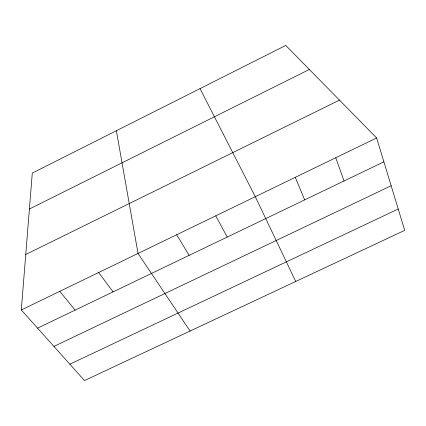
<?xml version="1.0" encoding="UTF-8"?>
<svg xmlns="http://www.w3.org/2000/svg" width="426" height="426" viewBox="0 0 426 426"><rect width="100%" height="100%" fill="white"/><g stroke="black" fill="none" stroke-linecap="round" stroke-linejoin="round"><path stroke-width="0.64" d="M21.3 309.963L32.285 173.089L285.75 45.433L376.637 137.955L404.7 230.349L84.508 380.567L21.3 309.963L376.637 137.955M29.399 209.017L309.351 69.459M25.752 254.482L339.474 100.126M37.573 328.142L383.89 161.837M53.916 346.397L391.153 185.757M69.848 364.198L398.219 209.012M59.768 291.341L75.109 310.117M98.678 272.507L113.066 291.89M190.081 331.039L138.035 253.454L116.373 130.739M176.678 234.747L189.128 255.366M215.758 215.833L227.218 237.074M200.018 88.613L255.286 196.695L295.74 281.464M295.271 177.338L304.675 199.874M335.72 157.758L344.059 180.965"/></g></svg>
